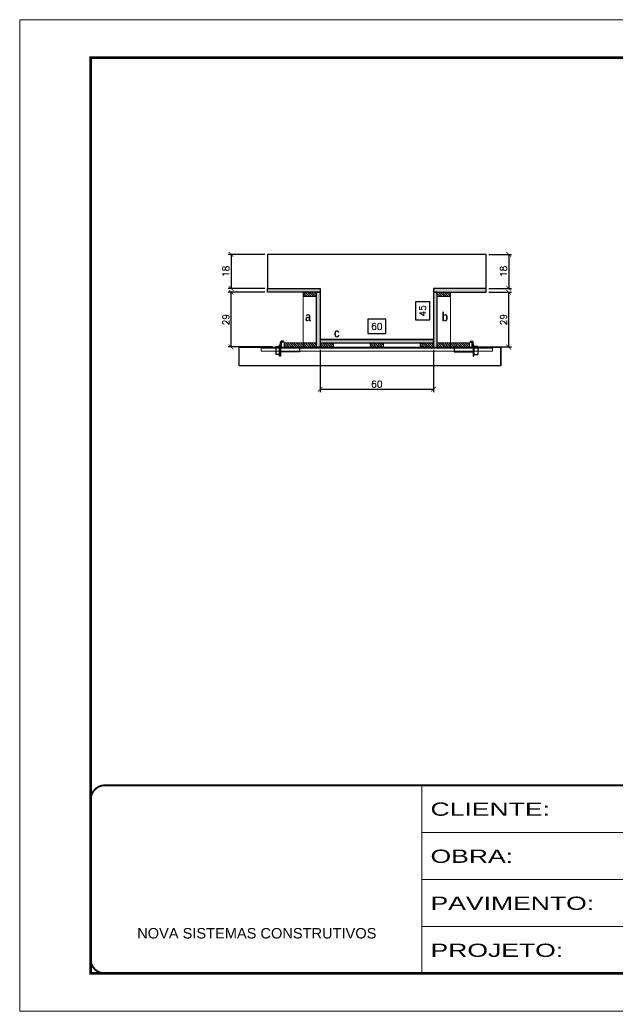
# Model space of a CAD drawing. Extents: x -10448 to -1189, y -11772 to 17235.
# Drawn here: x -10448 to -9816, y 7754 to 8804 of the extents above; entities that cross this region are included whole.
import ezdxf

# ---------------------------------------------------------------- set-up
doc = ezdxf.new("R2010")
doc.units = 0
doc.linetypes.add('CONTINUO', pattern=[0])
doc.linetypes.add('DASHED', pattern=[0.75, 0.5, -0.25])
for name, color, linetype in [('barrote', 251, 'Continuous'), ('COTA', 241, 'Continuous'), ('Cota Seção (2x)', 4, 'Continuous'), ('detalhes', 4, 'Continuous'), ('Painéis', 200, 'Continuous'), ('presilha', 1, 'Continuous')]:
    doc.layers.add(name, color=color, linetype=linetype)
for name, color, linetype, lineweight in [('CONCRETO', 251, 'Continuous', 25), ('Folhas', 255, 'Continuous', 9), ('Hachura', 251, 'Continuous', 9), ('Madeira', 126, 'Continuous', 18), ('SARRAFO DE PRESSAO', 251, 'DASHED', 9), ('SCO-___-LAJ', 2, 'Continuous', 0)]:
    doc.layers.add(name, color=color, linetype=linetype, lineweight=lineweight)
doc.styles.add('ARIAL', font='arial.ttf')
doc.styles.add('Romans', font='romans.shx')
doc.styles.add('TECNICA', font='techb___.ttf', dxfattribs={"height": 10})
doc.styles.add('Tecnologia', font='')
doc.styles.get('Tecnologia').set_extended_font_data('Forgotten Futurist')
doc.dimstyles.new('Cota Seção (2x)', dxfattribs={"dimtxt": 7, "dimasz": 5, "dimexe": 3, "dimexo": 3, "dimgap": 2, "dimtad": 3, "dimdec": 1, "dimlfac": 0.5, "dimzin": 12, "dimdsep": 46, "dimtxsty": 'Romans', "dimblk": 'ARCHTICK', "dimcen": 0, "dimclrd": 4, "dimclre": 4, "dimclrt": 1, "dimadec": 1, "dimazin": 3, "dimtfac": 1, "dimtdec": 1, "dimtmove": 0, "dimatfit": 3, "dimldrblk": 'OBLIQUE', "dimfxl": 1, "dimtolj": 1, "dimtzin": 12, "dimarcsym": 0})
doc.dimstyles.new('Cota Seção interna', dxfattribs={"dimtxt": 7, "dimasz": 6, "dimexe": 0.18, "dimexo": 2, "dimgap": -4, "dimtad": 3, "dimdec": 1, "dimlfac": 0.5, "dimzin": 12, "dimdsep": 46, "dimtxsty": 'Romans', "dimblk": 'ARCHTICK', "dimcen": 0.09, "dimse1": 1, "dimse2": 1, "dimsd1": 1, "dimsd2": 1, "dimclrd": 180, "dimclre": 5, "dimclrt": 1, "dimadec": 0, "dimazin": 3, "dimtfac": 1, "dimtdec": 1, "dimtofl": 0, "dimtmove": 0, "dimatfit": 3, "dimldrblk": 'ARCHTICK', "dimfxl": 1, "dimtolj": 1, "dimtzin": 0, "dimarcsym": 0})

# ---------------------------------------------------------------- blocks, each defined once
blk = doc.blocks.new('9999999999')
at = {"color": 30, "linetype": 'CONTINUO'}
for p, q in [((98564.6, 34230.2), (98564.6, 34429.4)), ((98564.6, 34379.6), (99584, 34379.6)), ((98564.6, 34329.8), (99488, 34329.8)), ((98564.6, 34280), (99488, 34280))]:
    blk.add_line(p, q, dxfattribs=at)
at = {"color": 30, "linetype": 'CONTINUO', "const_width": 2}
blk.add_lwpolyline([(99584, 34230.2), (99584, 34414.4, 0.414214), (99569, 34429.4), (98229, 34429.4, 0.414214), (98214, 34414.4), (98214, 34245.2, 0.414214), (98229, 34230.2), (99584, 34230.2)], format="xyb", dxfattribs=at)
at = {"layer": 'Folhas'}
blk.add_lwpolyline([(98139, 34190.2), (99624, 34190.2), (99624, 35240.2), (98139, 35240.2)], close=True, dxfattribs=at)
at = {"layer": 'Folhas', "color": 30, "const_width": 3}
blk.add_lwpolyline([(98214, 34230.2), (99584, 34230.2), (99584, 35200.2), (98214, 35200.2)], close=True, dxfattribs=at)
at = {"color": 7, "linetype": 'Continuous', "ltscale": 5, "style": 'ARIAL'}
blk.add_text('NOVA SISTEMAS CONSTRUTIVOS', height=11.059, dxfattribs=at).set_placement((98263.2, 34267.2))
at = {"layer": 'Folhas', "color": 7, "style": 'Tecnologia', "width": 1.5}
for s, p in [('CLIENTE:', (98573.7, 34397.2)), ('OBRA:', (98573.7, 34347.3)), ('PAVIMENTO:', (98573.7, 34297.5)), ('PROJETO:', (98573.7, 34247.7))]:
    blk.add_text(s, height=14, dxfattribs=at).set_placement(p)
blk = doc.blocks.new('_ArchTick')
at = {"color": 0, "linetype": 'ByBlock', "const_width": 0.15}
blk.add_lwpolyline([(-0.5, -0.5), (0.5, 0.5)], dxfattribs=at)
blk = doc.blocks.new('*D760')
at = {"layer": 'COTA', "color": 4, "lineweight": -2, "transparency": 16777216}
for p, q in [((-9951.8, 8515.7), (-9927.8, 8515.7)), ((-9930.8, 8457.7), (-9930.8, 8515.7)), ((-9969.4, 8457.7), (-9927.8, 8457.7))]:
    blk.add_line(p, q, dxfattribs=at)
at = {"layer": 'Defpoints', "color": 0, "transparency": 16777216}
for p in [(-9954.8, 8515.7), (-9930.8, 8515.7), (-9972.4, 8457.7)]:
    blk.add_point(p, dxfattribs=at)
at = {"layer": 'COTA', "color": 4, "lineweight": -2, "transparency": 16777216, "xscale": 5, "yscale": 5, "zscale": 5}
for p, rotation in [((-9930.8, 8515.7), 90), ((-9930.8, 8457.7), 270)]:
    blk.add_blockref('_ArchTick', p, dxfattribs=dict(at, rotation=rotation))
at = {"layer": 'COTA', "color": 1, "transparency": 16777216, "insert": (-9936.3, 8486.7), "char_height": 7, "attachment_point": 5, "rotation": 90, "style": 'Romans'}
blk.add_mtext('\\A1;29', dxfattribs=at)
blk = doc.blocks.new('_Oblique')
at = {"color": 0, "linetype": 'ByBlock', "lineweight": -2}
blk.add_line((-0.5, -0.5), (0.5, 0.5), dxfattribs=at)
blk = doc.blocks.new('*D761')
at = {"layer": 'COTA', "color": 4, "lineweight": -2, "transparency": 16777216}
for p, q in [((-9951.8, 8555.7), (-9927.8, 8555.7)), ((-9930.8, 8555.7), (-9930.8, 8519.7)), ((-9951.8, 8519.7), (-9927.8, 8519.7))]:
    blk.add_line(p, q, dxfattribs=at)
at = {"layer": 'Defpoints', "color": 0, "transparency": 16777216}
for p in [(-9954.8, 8555.7), (-9954.8, 8519.7), (-9930.8, 8519.7)]:
    blk.add_point(p, dxfattribs=at)
at = {"layer": 'COTA', "color": 4, "lineweight": -2, "transparency": 16777216, "xscale": 5, "yscale": 5, "zscale": 5}
for p, rotation in [((-9930.8, 8555.7), 90), ((-9930.8, 8519.7), 270)]:
    blk.add_blockref('_ArchTick', p, dxfattribs=dict(at, rotation=rotation))
at = {"layer": 'COTA', "color": 1, "transparency": 16777216, "insert": (-9936.3, 8537.7), "char_height": 7, "attachment_point": 5, "rotation": 90, "style": 'Romans'}
blk.add_mtext('\\A1;18', dxfattribs=at)
blk = doc.blocks.new('*D762')
at = {"layer": 'COTA', "color": 4, "lineweight": -2, "transparency": 16777216}
for p, q in [((-10189, 8515.7), (-10227.7, 8515.7)), ((-10224.7, 8457.7), (-10224.7, 8515.7)), ((-10181, 8457.7), (-10227.7, 8457.7))]:
    blk.add_line(p, q, dxfattribs=at)
at = {"layer": 'Defpoints', "color": 0, "transparency": 16777216}
for p in [(-10224.7, 8515.7), (-10186, 8515.7), (-10178, 8457.7)]:
    blk.add_point(p, dxfattribs=at)
at = {"layer": 'COTA', "color": 4, "lineweight": -2, "transparency": 16777216, "xscale": 5, "yscale": 5, "zscale": 5}
for p, rotation in [((-10224.7, 8515.7), 90), ((-10224.7, 8457.7), 270)]:
    blk.add_blockref('_ArchTick', p, dxfattribs=dict(at, rotation=rotation))
at = {"layer": 'COTA', "color": 1, "transparency": 16777216, "insert": (-10230.2, 8486.7), "char_height": 7, "attachment_point": 5, "rotation": 90, "style": 'Romans'}
blk.add_mtext('\\A1;29', dxfattribs=at)
blk = doc.blocks.new('*D763')
at = {"layer": 'Cota Seção (2x)', "color": 180, "lineweight": -2, "transparency": 16777216}
for p, q in [((-10014.4, 8505.6), (-10029.4, 8505.6)), ((-10029.4, 8505.6), (-10029.4, 8486.3)), ((-10014.4, 8486.3), (-10014.4, 8505.6)), ((-10029.4, 8486.3), (-10014.4, 8486.3))]:
    blk.add_line(p, q, dxfattribs=at)
at = {"layer": 'Defpoints', "color": 0, "transparency": 16777216}
for p in [(-10010.4, 8555.7), (-10010.4, 8555.7), (-10010.4, 8465.7)]:
    blk.add_point(p, dxfattribs=at)
at = {"layer": 'Cota Seção (2x)', "color": 1, "transparency": 16777216, "insert": (-10021.9, 8495.9), "char_height": 7, "attachment_point": 5, "rotation": 90, "style": 'Romans'}
blk.add_mtext('\\A1;45', dxfattribs=at)
blk = doc.blocks.new('PRESILHA METÁLICA 1')
at = {"layer": 'presilha'}
for p, q in [((7.5, 10.6), (7.5, 19.9)), ((12, 21), (8.6, 21)), ((9, 11.6), (9, 18.9)), ((12, 19.5), (9.6, 19.5)), ((12, 21), (12, 19.5)), ((0, 13), (6, 13)), ((0, 13), (0, 0)), ((6, 0), (0, 0)), ((6, 15.5), (7.5, 15.5)), ((6, -2.5), (6, 15.5)), ((6, 13), (6, 0)), ((7.5, 15.5), (7.5, -2.5)), ((37.5, 4.1), (7.5, 4.1)), ((37.5, 11), (9.6, 11)), ((37.5, 11), (37.5, 4.1)), ((7.5, -2.5), (6, -2.5))]:
    blk.add_line(p, q, dxfattribs=at)
for centre, radius, start, end in [((8.6, 19.9), 1.14, 90, 180), ((9.6, 18.9), 0.57, 90, 180), ((9.6, 11.6), 0.57, 180, 270)]:
    blk.add_arc(centre, radius, start, end, dxfattribs=at)
blk = doc.blocks.new('*D764')
at = {"layer": 'COTA', "color": 4, "lineweight": -2, "transparency": 16777216}
for p, q in [((-10130.4, 8454.7), (-10130.4, 8409.9)), ((-10010.4, 8454.7), (-10010.4, 8409.9)), ((-10130.4, 8412.9), (-10010.4, 8412.9))]:
    blk.add_line(p, q, dxfattribs=at)
at = {"layer": 'Defpoints', "color": 0, "transparency": 16777216}
for p in [(-10130.4, 8457.7), (-10010.4, 8457.7), (-10010.4, 8412.9)]:
    blk.add_point(p, dxfattribs=at)
at = {"layer": 'COTA', "color": 4, "lineweight": -2, "transparency": 16777216, "xscale": 5, "yscale": 5, "zscale": 5, "rotation": 180}
blk.add_blockref('_ArchTick', (-10130.4, 8412.9), dxfattribs=at)
at = {"layer": 'COTA', "color": 4, "lineweight": -2, "transparency": 16777216, "xscale": 5, "yscale": 5, "zscale": 5}
blk.add_blockref('_ArchTick', (-10010.4, 8412.9), dxfattribs=at)
at = {"layer": 'COTA', "color": 1, "transparency": 16777216, "insert": (-10070.4, 8418.4), "char_height": 7, "attachment_point": 5, "style": 'Romans'}
blk.add_mtext('\\A1;60', dxfattribs=at)
blk = doc.blocks.new('*D765')
at = {"layer": 'COTA', "color": 4, "lineweight": -2, "transparency": 16777216}
for p, q in [((-10189, 8555.7), (-10227.7, 8555.7)), ((-10224.7, 8555.7), (-10224.7, 8519.7)), ((-10189, 8519.7), (-10227.7, 8519.7))]:
    blk.add_line(p, q, dxfattribs=at)
at = {"layer": 'Defpoints', "color": 0, "transparency": 16777216}
for p in [(-10186, 8555.7), (-10224.7, 8519.7), (-10186, 8519.7)]:
    blk.add_point(p, dxfattribs=at)
at = {"layer": 'COTA', "color": 4, "lineweight": -2, "transparency": 16777216, "xscale": 5, "yscale": 5, "zscale": 5}
for p, rotation in [((-10224.7, 8555.7), 90), ((-10224.7, 8519.7), 270)]:
    blk.add_blockref('_ArchTick', p, dxfattribs=dict(at, rotation=rotation))
at = {"layer": 'COTA', "color": 1, "transparency": 16777216, "insert": (-10230.2, 8537.7), "char_height": 7, "attachment_point": 5, "rotation": 90, "style": 'Romans'}
blk.add_mtext('\\A1;18', dxfattribs=at)
blk = doc.blocks.new('*D766')
at = {"layer": 'Cota Seção (2x)', "color": 180, "lineweight": -2, "transparency": 16777216}
for p, q in [((-10060.9, 8487), (-10079.9, 8487)), ((-10079.9, 8487), (-10079.9, 8472)), ((-10060.9, 8472), (-10060.9, 8487)), ((-10079.9, 8472), (-10060.9, 8472))]:
    blk.add_line(p, q, dxfattribs=at)
at = {"layer": 'Defpoints', "color": 0, "transparency": 16777216}
for p in [(-10130.4, 8468), (-10130.4, 8465.7), (-10010.4, 8465.7)]:
    blk.add_point(p, dxfattribs=at)
at = {"layer": 'Cota Seção (2x)', "color": 1, "transparency": 16777216, "insert": (-10070.4, 8479.5), "char_height": 7, "attachment_point": 5, "style": 'Romans'}
blk.add_mtext('\\A1;60', dxfattribs=at)

msp = doc.modelspace()

# ---------------------------------------------------------------- hatches: boundary and pattern name
at = {"layer": 'Hachura'}
h = msp.add_hatch(color=256, dxfattribs=at)
h.dxf.hatch_style = 1
h.paths.add_polyline_path([(-10186.03, 8515.65), (-10186.03, 8519.65), (-10130.43, 8519.65), (-10130.43, 8515.65)])
h = msp.add_hatch(dxfattribs=at)
h.set_pattern_fill('ANSI31', color=256, scale=0.5, angle=270, style=0)
h.set_pattern_definition([(315, (12828.9935, 281.6103), (1.12253202, 1.12253202), [])])
h.paths.add_polyline_path([(-10134.43, 8511.25), (-10134.43, 8515.65), (-10148.43, 8515.65), (-10148.43, 8511.25)])
h = msp.add_hatch(color=256, dxfattribs=at)
h.dxf.hatch_style = 1
h.paths.add_polyline_path([(-10130.43, 8515.65), (-10134.43, 8515.65), (-10134.43, 8457.65), (-10130.43, 8457.65)])
h = msp.add_hatch(color=256, dxfattribs=at)
h.dxf.hatch_style = 1
h.paths.add_polyline_path([(-9954.83, 8515.65), (-9954.83, 8519.65), (-10010.43, 8519.65), (-10010.43, 8515.65)])
h = msp.add_hatch(color=256, dxfattribs=at)
h.dxf.hatch_style = 1
h.paths.add_polyline_path([(-10010.43, 8457.65), (-10006.43, 8457.65), (-10006.43, 8515.65), (-10010.43, 8515.65)])
h = msp.add_hatch(dxfattribs=at)
h.set_pattern_fill('ANSI31', color=256, scale=0.5, angle=270, style=0)
h.set_pattern_definition([(315, (12902.1935, 281.6103), (1.12253202, 1.12253202), [])])
h.paths.add_polyline_path([(-10006.43, 8511.25), (-10006.43, 8515.65), (-9992.43, 8515.65), (-9992.43, 8511.25)])
h = msp.add_hatch(color=256, dxfattribs=at)
h.dxf.hatch_style = 1
h.paths.add_polyline_path([(-10010.43, 8462.05), (-10010.43, 8465.65), (-10130.43, 8465.65), (-10130.43, 8462.05)])
h = msp.add_hatch(dxfattribs=at)
h.set_pattern_fill('ANSI31', color=256, scale=0.5, angle=270, style=0)
h.set_pattern_definition([(315, (12834.9935, 228.0103), (1.12253202, 1.12253202), [])])
h.paths.add_polyline_path([(-10168.43, 8457.65), (-10168.43, 8462.05), (-10148.43, 8462.05), (-10148.43, 8457.65)])
h = msp.add_hatch(dxfattribs=at)
h.set_pattern_fill('ANSI31', color=256, scale=0.5, angle=270, style=0)
h.set_pattern_definition([(315, (12828.9935, 228.0103), (1.12253202, 1.12253202), [])])
h.paths.add_polyline_path([(-10134.43, 8457.65), (-10134.43, 8462.05), (-10148.43, 8462.05), (-10148.43, 8457.65)])
h = msp.add_hatch(dxfattribs=at)
h.set_pattern_fill('ANSI31', color=256, scale=0.5, angle=270, style=0)
h.set_pattern_definition([(315, (12802.1935, 228.0103), (1.12253202, 1.12253202), [])])
h.paths.add_polyline_path([(-10116.43, 8457.65), (-10116.43, 8462.05), (-10130.43, 8462.05), (-10130.43, 8457.65)])
h = msp.add_hatch(dxfattribs=at)
h.set_pattern_fill('ANSI31', color=256, scale=0.5, angle=270, style=0)
h.set_pattern_definition([(315, (12855.1935, 228.0103), (1.12253202, 1.12253202), [])])
h.paths.add_polyline_path([(-10063.43, 8457.65), (-10063.43, 8462.05), (-10077.43, 8462.05), (-10077.43, 8457.65)])
h = msp.add_hatch(dxfattribs=at)
h.set_pattern_fill('ANSI31', color=256, scale=0.5, angle=270, style=0)
h.set_pattern_definition([(315, (12908.1935, 228.0103), (1.12253202, 1.12253202), [])])
h.paths.add_polyline_path([(-10010.43, 8457.65), (-10010.43, 8462.05), (-10024.43, 8462.05), (-10024.43, 8457.65)])
h = msp.add_hatch(dxfattribs=at)
h.set_pattern_fill('ANSI31', color=256, scale=0.5, angle=270, style=0)
h.set_pattern_definition([(315, (12902.1935, 228.0103), (1.12253202, 1.12253202), [])])
h.paths.add_polyline_path([(-10006.43, 8457.65), (-10006.43, 8462.05), (-9992.43, 8462.05), (-9992.43, 8457.65)])
h = msp.add_hatch(dxfattribs=at)
h.set_pattern_fill('ANSI31', color=256, scale=0.5, angle=270, style=0)
h.set_pattern_definition([(315, (12899.3935, 228.0103), (1.12253202, 1.12253202), [])])
h.paths.add_polyline_path([(-9972.43, 8457.65), (-9972.43, 8462.05), (-9992.43, 8462.05), (-9992.43, 8457.65)])

# ---------------------------------------------------------------- linework, layer by layer
at = {"layer": 'barrote'}
msp.add_lwpolyline([(-9938.97, 8437.65), (-10216.15, 8437.65), (-10216.15, 8457.65), (-9938.97, 8457.65)], close=True, dxfattribs=at)
at = {"layer": 'CONCRETO'}
for p, q in [((-9954.83, 8555.65), (-10186.03, 8555.65)), ((-10186.03, 8555.65), (-10186.03, 8519.65)), ((-9954.83, 8519.65), (-9954.83, 8555.65)), ((-10186.03, 8519.65), (-10130.43, 8519.65)), ((-10130.43, 8519.65), (-10130.43, 8465.65)), ((-9954.83, 8519.65), (-10010.43, 8519.65)), ((-10010.43, 8519.65), (-10010.43, 8465.65)), ((-10130.43, 8465.65), (-10010.43, 8465.65)), ((-10148.43, 8457.65), (-10148.43, 8457.65)), ((-10130.43, 8457.65), (-10130.43, 8457.65)), ((-9992.43, 8457.65), (-9992.43, 8457.65))]:
    msp.add_line(p, q, dxfattribs=at)
at = {"layer": 'detalhes', "color": 250}
msp.add_line((-9938.97, 8437.65), (-9938.97, 8457.65), dxfattribs=at)
at = {"layer": 'Madeira'}
for points in [[(-10134.43, 8511.25), (-10134.43, 8515.65), (-10148.43, 8515.65), (-10148.43, 8511.25)], [(-10134.43, 8515.65), (-10148.43, 8515.65), (-10148.43, 8457.65), (-10134.43, 8457.65)], [(-10006.43, 8511.25), (-10006.43, 8515.65), (-9992.43, 8515.65), (-9992.43, 8511.25)], [(-10006.43, 8515.65), (-9992.43, 8515.65), (-9992.43, 8457.65), (-10006.43, 8457.65)], [(-10168.43, 8457.65), (-10168.43, 8462.05), (-10148.43, 8462.05), (-10148.43, 8457.65)], [(-10134.43, 8457.65), (-10134.43, 8462.05), (-10148.43, 8462.05), (-10148.43, 8457.65)], [(-10116.43, 8457.65), (-10116.43, 8462.05), (-10130.43, 8462.05), (-10130.43, 8457.65)], [(-10063.43, 8457.65), (-10063.43, 8462.05), (-10077.43, 8462.05), (-10077.43, 8457.65)], [(-10010.43, 8457.65), (-10010.43, 8462.05), (-10024.43, 8462.05), (-10024.43, 8457.65)], [(-10006.43, 8457.65), (-10006.43, 8462.05), (-9992.43, 8462.05), (-9992.43, 8457.65)], [(-9972.43, 8457.65), (-9972.43, 8462.05), (-9992.43, 8462.05), (-9992.43, 8457.65)]]:
    msp.add_lwpolyline(points, close=True, dxfattribs=at)
at = {"layer": 'Painéis'}
for points in [[(-10186.03, 8515.65), (-10186.03, 8519.65), (-10130.43, 8519.65), (-10130.43, 8515.65)], [(-10134.43, 8515.65), (-10130.43, 8515.65), (-10130.43, 8457.65), (-10134.43, 8457.65)], [(-9954.83, 8515.65), (-9954.83, 8519.65), (-10010.43, 8519.65), (-10010.43, 8515.65)], [(-10006.43, 8515.65), (-10010.43, 8515.65), (-10010.43, 8457.65), (-10006.43, 8457.65)], [(-10010.43, 8462.05), (-10010.43, 8465.65), (-10130.43, 8465.65), (-10130.43, 8462.05)]]:
    msp.add_lwpolyline(points, close=True, dxfattribs=at)
at = {"layer": 'SCO-___-LAJ', "color": 1}
msp.add_lwpolyline([(-9947.97, 8456.32), (-10192.88, 8456.32), (-10192.88, 8453.12), (-9947.97, 8453.12)], close=True, dxfattribs=at)

# ---------------------------------------------------------------- block references
at = {"layer": 'presilha', "yscale": 0.6666666666666666, "zscale": 0.6666666666666666}
for p, xscale in [((-10177.29, 8449.69), 0.6666666666666666), ((-9963.56, 8449.69), -0.6666666666666666)]:
    msp.add_blockref('PRESILHA METÁLICA 1', p, dxfattribs=dict(at, xscale=xscale))
at = {"layer": 'SARRAFO DE PRESSAO', "color": 6, "linetype": 'ByBlock'}
msp.add_blockref('9999999999', (-108587.26, -26436), dxfattribs=at)

# ---------------------------------------------------------------- texts
at = {"layer": 'detalhes', "style": 'TECNICA'}
for s, p in [('b', (-10001.71, 8484.98)), ('a', (-10146.26, 8484.99)), ('c', (-10115.83, 8467.89))]:
    msp.add_text(s, height=9.6, dxfattribs=at).set_placement(p)

# ---------------------------------------------------------------- dimensions: what is measured, and where the dimension line sits
at = {"layer": 'COTA'}
for base, p1, p2, picture, middle in [((-10224.68, 8519.65), (-10186.03, 8555.65), (-10186.03, 8519.65), '*D765', (-10230.18, 8537.65)), ((-9930.84, 8519.65), (-9954.83, 8555.65), (-9954.83, 8519.65), '*D761', (-9936.34, 8537.65)), ((-10224.68, 8515.65), (-10178.03, 8457.65), (-10186.03, 8515.65), '*D762', (-10230.18, 8486.65)), ((-9930.84, 8515.65), (-9972.43, 8457.65), (-9954.83, 8515.65), '*D760', (-9936.34, 8486.65))]:
    dim = msp.add_linear_dim(base=base, p1=p1, p2=p2, angle=90, dimstyle='Cota Seção (2x)', dxfattribs=at)
    dim.commit()
    dim.dimension.update_dxf_attribs({"geometry": picture, "text_midpoint": middle})
dim = msp.add_linear_dim(base=(-10010.43, 8412.93), p1=(-10130.43, 8457.65), p2=(-10010.43, 8457.65), dimstyle='Cota Seção (2x)', dxfattribs=at)
dim.commit()
dim.dimension.update_dxf_attribs({"geometry": '*D764', "text_midpoint": (-10070.43, 8418.43)})
at = {"layer": 'Cota Seção (2x)'}
dim = msp.add_linear_dim(base=(-10010.43, 8555.65), p1=(-10010.43, 8465.65), p2=(-10010.43, 8555.65), angle=90, dimstyle='Cota Seção interna', dxfattribs=at)
dim.commit()
dim.dimension.update_dxf_attribs({"geometry": '*D763', "text_midpoint": (-10010.43, 8495.93), "dimtype": 160})
dim = msp.add_linear_dim(base=(-10130.43, 8468.04), p1=(-10010.43, 8465.65), p2=(-10130.43, 8465.65), dimstyle='Cota Seção interna', dxfattribs=at)
dim.commit()
dim.dimension.update_dxf_attribs({"geometry": '*D766', "text_midpoint": (-10070.43, 8479.54)})

doc.saveas('drawing.dxf')
